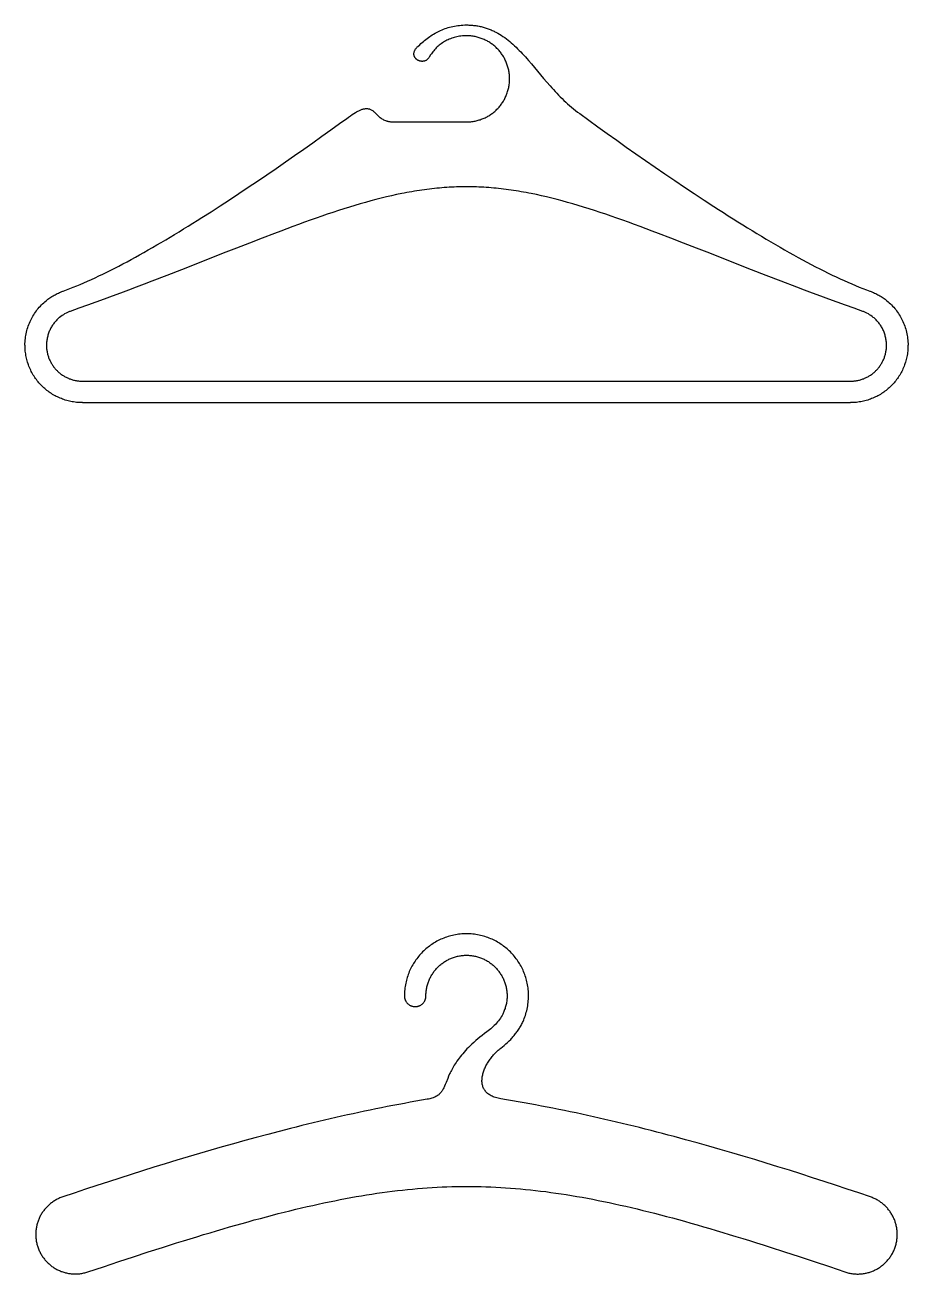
# Model space of a CAD drawing. Extents: x 27 to 2943, y 104 to 2866.
# Drawn here: x 27 to 437, y 1788 to 2368 of the extents above; entities that cross this region are included whole.
import ezdxf

# ---------------------------------------------------------------- set-up
doc = ezdxf.new("R2010")
doc.units = 0
doc.layers.add('IMPORT_-_HANGER_PACK_EPS', color=18, linetype='CONTINUOUS')

msp = doc.modelspace()

# ---------------------------------------------------------------- linework, layer by layer
at = {"layer": 'IMPORT_-_HANGER_PACK_EPS'}
for points in [[(232.48, 2192.6), (232.48, 2192.58), (54.22, 2192.58), (54.22, 2192.6), (54.16, 2192.58), (54.16, 2192.58), (54.16, 2192.6), (53.47, 2192.61), (52.78, 2192.63), (52.1, 2192.68), (51.43, 2192.74), (50.76, 2192.81), (50.09, 2192.91), (49.43, 2193.02), (48.78, 2193.14), (48.13, 2193.28), (47.49, 2193.44), (46.85, 2193.61), (46.22, 2193.8), (45.6, 2194), (44.98, 2194.22), (44.37, 2194.45), (43.77, 2194.69), (43.17, 2194.95), (42.59, 2195.23), (42.01, 2195.51), (41.44, 2195.81), (40.87, 2196.13), (40.32, 2196.45), (39.78, 2196.79), (39.24, 2197.15), (38.71, 2197.51), (38.19, 2197.89), (37.69, 2198.28), (37.19, 2198.68), (36.7, 2199.09), (36.22, 2199.51), (35.75, 2199.95), (35.3, 2200.4), (34.85, 2200.85), (34.42, 2201.32), (33.99, 2201.8), (33.58, 2202.29), (33.18, 2202.78), (32.79, 2203.29), (32.41, 2203.81), (32.05, 2204.34), (31.7, 2204.87), (31.36, 2205.42), (31.03, 2205.97), (30.71, 2206.54), (30.41, 2207.11), (30.13, 2207.68), (29.85, 2208.27), (29.59, 2208.87), (29.35, 2209.47), (29.12, 2210.08), (28.9, 2210.69), (28.7, 2211.32), (28.51, 2211.95), (28.34, 2212.58), (28.18, 2213.23), (28.04, 2213.88), (27.92, 2214.53), (27.81, 2215.19), (27.72, 2215.86), (27.64, 2216.53), (27.58, 2217.2), (27.54, 2217.88), (27.51, 2218.57), (27.5, 2219.26), (27.48, 2219.26), (27.48, 2219.26), (27.49, 2220.04), (27.53, 2220.81), (27.58, 2221.57), (27.66, 2222.33), (27.76, 2223.08), (27.87, 2223.83), (28.01, 2224.57), (28.17, 2225.3), (28.35, 2226.02), (28.55, 2226.74), (28.77, 2227.44), (29, 2228.14), (29.26, 2228.83), (29.53, 2229.51), (29.82, 2230.19), (30.13, 2230.85), (30.46, 2231.5), (30.81, 2232.14), (31.17, 2232.77), (31.55, 2233.39), (31.94, 2234), (32.35, 2234.6), (32.78, 2235.19), (33.22, 2235.76), (33.67, 2236.32), (34.14, 2236.87), (34.63, 2237.41), (35.13, 2237.93), (35.64, 2238.44), (36.17, 2238.93), (36.71, 2239.41), (37.26, 2239.88), (37.71, 2240.24), (38.16, 2240.58), (38.62, 2240.92), (39.08, 2241.25), (39.55, 2241.56), (40.02, 2241.87), (40.5, 2242.16), (40.99, 2242.44), (41.47, 2242.71), (41.97, 2242.98), (42.48, 2243.23), (42.99, 2243.47), (43.51, 2243.7), (44.04, 2243.93), (44.58, 2244.14), (45.13, 2244.34), (45.15, 2244.36), (45.15, 2244.36), (46.7, 2244.93), (48.28, 2245.52), (49.89, 2246.15), (51.52, 2246.81), (53.18, 2247.5), (54.87, 2248.22), (56.58, 2248.97), (58.31, 2249.76), (60.07, 2250.57), (61.85, 2251.41), (63.65, 2252.27), (65.47, 2253.17), (67.31, 2254.09), (69.17, 2255.04), (71.05, 2256.01), (72.95, 2257.01), (74.87, 2258.03), (76.81, 2259.07), (78.76, 2260.14), (80.73, 2261.23), (82.71, 2262.34), (84.71, 2263.48), (86.72, 2264.63), (88.75, 2265.8), (90.79, 2267), (92.84, 2268.21), (94.9, 2269.44), (96.98, 2270.69), (99.06, 2271.95), (101.16, 2273.23), (103.26, 2274.53), (105.37, 2275.84), (107.49, 2277.16), (109.62, 2278.5), (113.89, 2281.22), (118.18, 2283.99), (122.49, 2286.8), (126.81, 2289.65), (131.14, 2292.53), (135.46, 2295.44), (139.79, 2298.38), (144.1, 2301.33), (148.4, 2304.3), (152.67, 2307.28), (156.93, 2310.26), (161.15, 2313.24), (165.34, 2316.22), (169.49, 2319.19), (173.59, 2322.14), (174.62, 2322.88), (176.7, 2324.38), (177.65, 2325.06), (178.55, 2325.69), (179.41, 2326.28), (180.21, 2326.81), (180.98, 2327.29), (181.35, 2327.51), (181.72, 2327.71), (182.07, 2327.9), (182.42, 2328.08), (182.76, 2328.24), (183.1, 2328.39), (183.43, 2328.53), (183.75, 2328.65), (184.07, 2328.75), (184.39, 2328.84), (184.7, 2328.92), (185.01, 2328.98), (185.32, 2329.02), (185.62, 2329.05), (185.93, 2329.06), (186.23, 2329.06), (186.53, 2329.04), (186.84, 2329.01), (187.03, 2328.97), (187.21, 2328.94), (187.39, 2328.89), (187.56, 2328.84), (187.89, 2328.72), (188.21, 2328.57), (188.51, 2328.4), (188.8, 2328.21), (189.08, 2328.01), (189.35, 2327.79), (189.62, 2327.55), (189.88, 2327.3), (190.41, 2326.78), (190.95, 2326.24), (191.23, 2325.96), (191.52, 2325.69), (191.82, 2325.41), (192.14, 2325.14), (192.47, 2324.88), (192.82, 2324.62), (193.2, 2324.37), (193.59, 2324.14), (194.01, 2323.92), (194.46, 2323.71), (194.94, 2323.53), (195.19, 2323.44), (195.45, 2323.36), (195.71, 2323.28), (195.99, 2323.21), (196.28, 2323.15), (196.57, 2323.09), (196.87, 2323.04), (197.19, 2322.99), (197.51, 2322.96), (197.85, 2322.92), (198.19, 2322.9), (198.55, 2322.89), (198.91, 2322.88), (199.29, 2322.88), (232.47, 2322.88), (232.48, 2322.88), (233, 2322.88), (233.51, 2322.9), (234.02, 2322.94), (234.53, 2322.98), (235.03, 2323.04), (235.53, 2323.11), (236.02, 2323.19), (236.51, 2323.28), (237, 2323.39), (237.48, 2323.51), (237.96, 2323.64), (238.43, 2323.78), (238.9, 2323.93), (239.36, 2324.09), (239.82, 2324.26), (240.27, 2324.45), (240.71, 2324.64), (241.15, 2324.85), (241.59, 2325.07), (242.02, 2325.29), (242.44, 2325.53), (242.85, 2325.77), (243.26, 2326.03), (243.66, 2326.29), (244.06, 2326.57), (244.45, 2326.85), (244.83, 2327.14), (245.2, 2327.45), (245.57, 2327.76), (245.93, 2328.07), (246.28, 2328.4), (246.62, 2328.74), (246.96, 2329.08), (247.29, 2329.43), (247.61, 2329.79), (247.92, 2330.16), (248.22, 2330.53), (248.51, 2330.91), (248.79, 2331.3), (249.07, 2331.7), (249.33, 2332.1), (249.59, 2332.51), (249.83, 2332.92), (250.07, 2333.35), (250.29, 2333.77), (250.51, 2334.21), (250.72, 2334.65), (250.91, 2335.09), (251.1, 2335.54), (251.27, 2336), (251.43, 2336.46), (251.58, 2336.93), (251.72, 2337.4), (251.85, 2337.88), (251.97, 2338.36), (252.08, 2338.85), (252.17, 2339.34), (252.25, 2339.83), (252.32, 2340.33), (252.38, 2340.83), (252.42, 2341.34), (252.46, 2341.85), (252.48, 2342.36), (252.48, 2342.88), (252.48, 2343.39), (252.46, 2343.91), (252.42, 2344.42), (252.38, 2344.92), (252.32, 2345.42), (252.25, 2345.92), (252.17, 2346.42), (252.08, 2346.91), (251.97, 2347.39), (251.85, 2347.88), (251.72, 2348.35), (251.58, 2348.82), (251.43, 2349.29), (251.27, 2349.75), (251.1, 2350.21), (250.91, 2350.66), (250.72, 2351.11), (250.51, 2351.55), (250.29, 2351.98), (250.07, 2352.41), (249.83, 2352.83), (249.59, 2353.25), (249.33, 2353.66), (249.07, 2354.06), (248.79, 2354.45), (248.51, 2354.84), (248.22, 2355.22), (247.92, 2355.6), (247.61, 2355.97), (247.29, 2356.32), (246.96, 2356.68), (246.62, 2357.02), (246.28, 2357.35), (245.93, 2357.68), (245.57, 2358), (245.2, 2358.31), (244.83, 2358.61), (244.45, 2358.9), (244.06, 2359.19), (243.66, 2359.46), (243.26, 2359.73), (242.85, 2359.98), (242.44, 2360.23), (242.02, 2360.46), (241.59, 2360.69), (241.15, 2360.9), (240.71, 2361.11), (240.27, 2361.31), (239.82, 2361.49), (239.36, 2361.66), (238.9, 2361.83), (238.43, 2361.98), (237.96, 2362.12), (237.48, 2362.25), (237, 2362.37), (236.51, 2362.47), (236.02, 2362.56), (235.53, 2362.65), (235.03, 2362.72), (234.53, 2362.77), (234.02, 2362.82), (233.51, 2362.85), (233, 2362.87), (232.48, 2362.88), (231.83, 2362.87), (231.19, 2362.84), (230.55, 2362.79), (229.92, 2362.72), (229.29, 2362.63), (228.66, 2362.53), (228.05, 2362.4), (227.44, 2362.26), (226.83, 2362.1), (226.24, 2361.92), (225.65, 2361.72), (225.07, 2361.51), (224.5, 2361.27), (223.94, 2361.03), (223.38, 2360.76), (222.84, 2360.48), (222.31, 2360.18), (221.79, 2359.87), (221.28, 2359.54), (220.78, 2359.2), (220.29, 2358.84), (219.82, 2358.47), (219.36, 2358.08), (218.91, 2357.68), (218.47, 2357.26), (218.05, 2356.83), (217.65, 2356.39), (217.25, 2355.93), (216.88, 2355.46), (216.52, 2354.98), (216.17, 2354.48), (215.84, 2353.97), (215.16, 2352.88), (215.02, 2352.67), (214.88, 2352.47), (214.73, 2352.29), (214.57, 2352.12), (214.41, 2351.96), (214.24, 2351.82), (214.07, 2351.69), (213.89, 2351.57), (213.71, 2351.46), (213.53, 2351.37), (213.34, 2351.28), (213.15, 2351.21), (212.96, 2351.15), (212.77, 2351.1), (212.57, 2351.06), (212.38, 2351.03), (212.18, 2351.01), (211.98, 2351), (211.79, 2351), (211.59, 2351.01), (211.4, 2351.03), (211.21, 2351.06), (211.01, 2351.1), (210.83, 2351.15), (210.64, 2351.21), (210.46, 2351.27), (210.28, 2351.34), (210.1, 2351.42), (209.93, 2351.51), (209.77, 2351.61), (209.61, 2351.71), (209.45, 2351.83), (209.3, 2351.94), (209.16, 2352.07), (209.02, 2352.2), (208.89, 2352.34), (208.77, 2352.48), (208.66, 2352.63), (208.55, 2352.79), (208.46, 2352.95), (208.37, 2353.12), (208.29, 2353.29), (208.23, 2353.46), (208.17, 2353.64), (208.13, 2353.83), (208.09, 2354.02), (208.07, 2354.21), (208.06, 2354.41), (208.06, 2354.61), (208.08, 2354.82), (208.11, 2355.03), (208.15, 2355.24), (208.21, 2355.45), (208.28, 2355.67), (208.36, 2355.89), (208.47, 2356.11), (208.58, 2356.33), (208.72, 2356.56), (208.87, 2356.78), (209.04, 2357.01), (209.22, 2357.24), (209.42, 2357.47), (209.64, 2357.7), (209.88, 2357.93), (210.76, 2358.74), (211.32, 2359.25), (211.89, 2359.75), (212.45, 2360.24), (213.03, 2360.71), (213.61, 2361.18), (214.2, 2361.63), (214.79, 2362.06), (215.39, 2362.49), (216, 2362.9), (216.61, 2363.3), (217.23, 2363.68), (217.86, 2364.05), (218.5, 2364.4), (219.15, 2364.74), (219.8, 2365.06), (220.46, 2365.37), (221.13, 2365.66), (221.82, 2365.94), (222.51, 2366.19), (223.21, 2366.44), (223.92, 2366.66), (224.64, 2366.87), (225.37, 2367.05), (226.12, 2367.22), (226.87, 2367.37), (227.63, 2367.51), (228.41, 2367.62), (229.2, 2367.71), (230, 2367.78), (230.82, 2367.84), (231.64, 2367.87), (232.48, 2367.88), (233.04, 2367.87), (233.59, 2367.86), (234.13, 2367.84), (234.67, 2367.8), (235.2, 2367.76), (235.73, 2367.71), (236.25, 2367.65), (236.77, 2367.58), (237.28, 2367.51), (237.79, 2367.42), (238.29, 2367.33), (238.79, 2367.23), (239.28, 2367.12), (239.76, 2367), (240.25, 2366.87), (240.72, 2366.74), (241.2, 2366.6), (241.66, 2366.45), (242.13, 2366.29), (242.59, 2366.12), (243.04, 2365.95), (243.49, 2365.77), (243.94, 2365.59), (244.38, 2365.39), (244.82, 2365.19), (245.26, 2364.98), (245.69, 2364.77), (246.11, 2364.55), (246.96, 2364.09), (247.79, 2363.6), (248.61, 2363.09), (249.42, 2362.56), (250.21, 2362), (250.99, 2361.42), (251.77, 2360.82), (252.53, 2360.2), (253.29, 2359.56), (254.03, 2358.9), (254.77, 2358.22), (255.51, 2357.52), (256.23, 2356.81), (256.95, 2356.09), (257.67, 2355.35), (258.38, 2354.59), (259.09, 2353.83), (259.8, 2353.05), (260.5, 2352.26), (261.21, 2351.46), (262.61, 2349.83), (265.43, 2346.48), (266.86, 2344.78), (268.31, 2343.06), (269.78, 2341.34), (271.28, 2339.62), (272.05, 2338.76), (272.82, 2337.91), (273.61, 2337.06), (274.4, 2336.22), (275.21, 2335.38), (276.02, 2334.54), (276.86, 2333.72), (277.7, 2332.9), (278.56, 2332.09), (279.43, 2331.29), (280.32, 2330.5), (281.23, 2329.72), (282.15, 2328.95), (283.09, 2328.2), (284.05, 2327.46), (285.03, 2326.73), (289.25, 2323.67), (293.53, 2320.59), (297.86, 2317.48), (302.24, 2314.36), (306.66, 2311.24), (311.11, 2308.11), (315.6, 2304.98), (320.1, 2301.87), (324.62, 2298.77), (329.16, 2295.69), (333.7, 2292.63), (338.24, 2289.61), (342.77, 2286.62), (347.29, 2283.67), (349.54, 2282.22), (351.79, 2280.78), (354.03, 2279.35), (356.26, 2277.94), (358.49, 2276.54), (360.71, 2275.15), (362.92, 2273.79), (365.12, 2272.44), (367.31, 2271.1), (369.49, 2269.79), (371.66, 2268.49), (373.81, 2267.22), (375.96, 2265.96), (378.08, 2264.73), (380.19, 2263.52), (382.29, 2262.33), (384.37, 2261.16), (386.43, 2260.02), (388.48, 2258.9), (390.51, 2257.81), (392.51, 2256.74), (394.5, 2255.7), (396.47, 2254.69), (398.41, 2253.71), (400.34, 2252.76), (402.24, 2251.83), (404.11, 2250.94), (405.97, 2250.07), (407.79, 2249.24), (409.6, 2248.44), (411.37, 2247.67), (413.12, 2246.94), (414.84, 2246.24), (416.53, 2245.58), (418.19, 2244.95), (419.82, 2244.36), (419.82, 2244.36), (419.84, 2244.34), (420.39, 2244.14), (420.92, 2243.93), (421.45, 2243.7), (421.98, 2243.47), (422.49, 2243.23), (422.99, 2242.98), (423.49, 2242.71), (423.98, 2242.44), (424.46, 2242.16), (424.94, 2241.87), (425.42, 2241.56), (425.89, 2241.25), (426.35, 2240.92), (426.81, 2240.58), (427.26, 2240.24), (427.7, 2239.88), (428.25, 2239.41), (428.79, 2238.93), (429.32, 2238.44), (429.84, 2237.93), (430.34, 2237.41), (430.82, 2236.87), (431.29, 2236.32), (431.75, 2235.76), (432.19, 2235.19), (432.62, 2234.6), (433.03, 2234), (433.42, 2233.39), (433.8, 2232.77), (434.16, 2232.14), (434.5, 2231.5), (434.83, 2230.85), (435.14, 2230.19), (435.43, 2229.51), (435.71, 2228.83), (435.96, 2228.14), (436.2, 2227.44), (436.42, 2226.74), (436.62, 2226.02), (436.79, 2225.3), (436.95, 2224.57), (437.09, 2223.83), (437.21, 2223.08), (437.31, 2222.33), (437.38, 2221.57), (437.44, 2220.81), (437.47, 2220.04), (437.48, 2219.26), (437.48, 2219.26), (437.46, 2219.26), (437.45, 2218.57), (437.43, 2217.88), (437.39, 2217.2), (437.33, 2216.53), (437.25, 2215.86), (437.16, 2215.19), (437.05, 2214.53), (436.92, 2213.88), (436.78, 2213.23), (436.63, 2212.58), (436.45, 2211.95), (436.27, 2211.32), (436.06, 2210.69), (435.85, 2210.08), (435.62, 2209.47), (435.37, 2208.87), (435.11, 2208.27), (434.84, 2207.68), (434.55, 2207.11), (434.25, 2206.54), (433.94, 2205.97), (433.61, 2205.42), (433.27, 2204.87), (432.92, 2204.34), (432.55, 2203.81), (432.18, 2203.29), (431.79, 2202.78), (431.39, 2202.29), (430.97, 2201.8), (430.55, 2201.32), (430.11, 2200.85), (429.67, 2200.4), (429.21, 2199.95), (428.74, 2199.51), (428.27, 2199.09), (427.78, 2198.68), (427.28, 2198.28), (426.77, 2197.89), (426.25, 2197.51), (425.73, 2197.15), (425.19, 2196.79), (424.65, 2196.45), (424.09, 2196.13), (423.53, 2195.81), (422.96, 2195.51), (422.38, 2195.23), (421.79, 2194.95), (421.2, 2194.69), (420.6, 2194.45), (419.99, 2194.22), (419.37, 2194), (418.75, 2193.8), (418.12, 2193.61), (417.48, 2193.44), (416.84, 2193.28), (416.19, 2193.14), (415.53, 2193.02), (414.87, 2192.91), (414.21, 2192.81), (413.54, 2192.74), (412.86, 2192.68), (412.18, 2192.63), (411.5, 2192.61), (410.81, 2192.6), (410.81, 2192.58), (410.8, 2192.58), (410.75, 2192.6), (410.75, 2192.58), (232.48, 2192.58), (232.48, 2192.6)], [(232.48, 2202.56), (232.48, 2202.58), (410.75, 2202.58), (410.81, 2202.57), (410.81, 2202.58), (410.81, 2202.58), (410.81, 2202.57), (410.82, 2202.56), (410.86, 2202.56), (411.29, 2202.57), (411.71, 2202.59), (412.13, 2202.61), (412.55, 2202.65), (412.97, 2202.7), (413.38, 2202.76), (413.79, 2202.83), (414.2, 2202.91), (414.6, 2203), (415, 2203.1), (415.4, 2203.21), (415.79, 2203.32), (416.17, 2203.45), (416.56, 2203.59), (416.94, 2203.73), (417.31, 2203.89), (417.68, 2204.05), (418.05, 2204.22), (418.41, 2204.4), (418.76, 2204.59), (419.11, 2204.79), (419.46, 2204.99), (419.8, 2205.21), (420.13, 2205.43), (420.46, 2205.66), (420.79, 2205.89), (421.1, 2206.14), (421.41, 2206.39), (421.72, 2206.65), (422.02, 2206.91), (422.31, 2207.19), (422.6, 2207.47), (422.88, 2207.75), (423.15, 2208.05), (423.42, 2208.35), (423.68, 2208.65), (423.93, 2208.97), (424.18, 2209.29), (424.41, 2209.61), (424.64, 2209.94), (424.86, 2210.28), (425.08, 2210.62), (425.28, 2210.97), (425.48, 2211.32), (425.67, 2211.68), (425.85, 2212.04), (426.02, 2212.41), (426.19, 2212.78), (426.34, 2213.15), (426.49, 2213.53), (426.62, 2213.92), (426.75, 2214.31), (426.87, 2214.7), (426.98, 2215.1), (427.07, 2215.5), (427.16, 2215.91), (427.24, 2216.31), (427.31, 2216.73), (427.37, 2217.14), (427.42, 2217.56), (427.45, 2217.98), (427.48, 2218.4), (427.5, 2218.83), (427.5, 2219.26), (427.48, 2219.26), (427.48, 2219.26), (427.48, 2219.75), (427.46, 2220.23), (427.42, 2220.71), (427.37, 2221.19), (427.31, 2221.66), (427.24, 2222.13), (427.15, 2222.59), (427.05, 2223.05), (426.94, 2223.5), (426.82, 2223.95), (426.68, 2224.4), (426.53, 2224.84), (426.37, 2225.27), (426.2, 2225.7), (426.02, 2226.12), (425.83, 2226.53), (425.62, 2226.94), (425.41, 2227.34), (425.18, 2227.74), (424.95, 2228.13), (424.7, 2228.51), (424.44, 2228.88), (424.18, 2229.25), (423.9, 2229.61), (423.62, 2229.96), (423.32, 2230.3), (423.02, 2230.64), (422.71, 2230.97), (422.39, 2231.28), (422.06, 2231.59), (421.72, 2231.89), (421.37, 2232.19), (420.83, 2232.61), (420.26, 2233.02), (419.67, 2233.41), (419.06, 2233.77), (418.43, 2234.12), (417.79, 2234.43), (417.47, 2234.57), (417.15, 2234.71), (416.83, 2234.84), (416.5, 2234.96), (416.5, 2234.95), (416.5, 2234.95), (412.48, 2236.38), (408.51, 2237.81), (404.6, 2239.22), (400.74, 2240.64), (396.93, 2242.04), (393.17, 2243.44), (389.46, 2244.83), (385.8, 2246.21), (378.63, 2248.95), (371.64, 2251.64), (364.82, 2254.29), (358.18, 2256.88), (345.39, 2261.91), (339.22, 2264.33), (333.2, 2266.68), (327.32, 2268.97), (321.56, 2271.17), (318.73, 2272.24), (315.93, 2273.3), (313.16, 2274.33), (310.42, 2275.34), (307.71, 2276.32), (305.02, 2277.28), (302.35, 2278.22), (299.72, 2279.14), (297.1, 2280.03), (294.51, 2280.9), (291.94, 2281.74), (289.4, 2282.55), (286.87, 2283.34), (284.37, 2284.1), (281.88, 2284.83), (279.41, 2285.54), (276.96, 2286.21), (274.52, 2286.86), (272.1, 2287.47), (269.69, 2288.06), (267.3, 2288.61), (264.92, 2289.13), (262.55, 2289.62), (261.38, 2289.85), (260.2, 2290.08), (259.02, 2290.29), (257.85, 2290.5), (256.68, 2290.7), (255.52, 2290.89), (254.35, 2291.07), (253.19, 2291.24), (252.03, 2291.41), (250.87, 2291.56), (249.71, 2291.71), (248.56, 2291.85), (247.4, 2291.98), (246.25, 2292.1), (245.1, 2292.21), (243.95, 2292.31), (242.8, 2292.4), (241.65, 2292.48), (240.5, 2292.56), (239.35, 2292.62), (238.21, 2292.67), (237.06, 2292.72), (235.92, 2292.75), (234.77, 2292.78), (233.63, 2292.79), (232.48, 2292.8), (231.34, 2292.79), (230.19, 2292.78), (229.05, 2292.75), (227.9, 2292.72), (226.76, 2292.67), (225.61, 2292.62), (224.47, 2292.56), (223.32, 2292.48), (222.17, 2292.4), (221.02, 2292.31), (219.87, 2292.21), (218.72, 2292.1), (217.57, 2291.98), (216.41, 2291.85), (215.26, 2291.71), (214.1, 2291.56), (212.94, 2291.41), (211.78, 2291.24), (210.62, 2291.07), (209.45, 2290.89), (208.28, 2290.7), (207.11, 2290.5), (205.94, 2290.29), (204.77, 2290.08), (203.59, 2289.85), (202.41, 2289.62), (200.04, 2289.13), (197.67, 2288.61), (195.27, 2288.06), (192.87, 2287.47), (190.45, 2286.86), (188.01, 2286.21), (185.56, 2285.54), (183.09, 2284.83), (180.6, 2284.1), (178.1, 2283.34), (175.57, 2282.55), (173.02, 2281.74), (170.45, 2280.9), (167.86, 2280.03), (165.25, 2279.14), (162.61, 2278.22), (159.95, 2277.28), (157.26, 2276.32), (154.55, 2275.34), (151.8, 2274.33), (149.03, 2273.3), (146.23, 2272.24), (143.4, 2271.17), (137.65, 2268.97), (131.76, 2266.68), (125.74, 2264.33), (119.58, 2261.91), (106.78, 2256.88), (100.14, 2254.29), (93.33, 2251.64), (86.34, 2248.95), (82.78, 2247.58), (79.17, 2246.21), (75.51, 2244.83), (71.8, 2243.44), (68.04, 2242.04), (64.23, 2240.64), (60.37, 2239.22), (56.46, 2237.81), (52.49, 2236.38), (48.47, 2234.95), (48.47, 2234.95), (48.46, 2234.96), (48.14, 2234.84), (47.82, 2234.71), (47.5, 2234.57), (47.18, 2234.43), (46.54, 2234.12), (45.91, 2233.77), (45.3, 2233.41), (44.71, 2233.02), (44.14, 2232.61), (43.59, 2232.19), (43.25, 2231.89), (42.91, 2231.59), (42.58, 2231.28), (42.26, 2230.97), (41.95, 2230.64), (41.65, 2230.3), (41.35, 2229.96), (41.07, 2229.61), (40.79, 2229.25), (40.52, 2228.88), (40.27, 2228.51), (40.02, 2228.13), (39.79, 2227.74), (39.56, 2227.34), (39.34, 2226.94), (39.14, 2226.53), (38.95, 2226.12), (38.76, 2225.7), (38.59, 2225.27), (38.43, 2224.84), (38.29, 2224.4), (38.15, 2223.95), (38.03, 2223.5), (37.91, 2223.05), (37.81, 2222.59), (37.73, 2222.13), (37.65, 2221.66), (37.59, 2221.19), (37.55, 2220.71), (37.51, 2220.23), (37.49, 2219.75), (37.48, 2219.26), (37.48, 2219.26), (37.46, 2219.26), (37.47, 2218.83), (37.49, 2218.4), (37.51, 2217.98), (37.55, 2217.56), (37.6, 2217.14), (37.66, 2216.73), (37.73, 2216.31), (37.8, 2215.91), (37.89, 2215.5), (37.99, 2215.1), (38.1, 2214.7), (38.22, 2214.31), (38.34, 2213.92), (38.48, 2213.53), (38.63, 2213.15), (38.78, 2212.78), (38.94, 2212.41), (39.12, 2212.04), (39.3, 2211.68), (39.49, 2211.32), (39.68, 2210.97), (39.89, 2210.62), (40.1, 2210.28), (40.32, 2209.94), (40.55, 2209.61), (40.79, 2209.29), (41.04, 2208.97), (41.29, 2208.65), (41.55, 2208.35), (41.82, 2208.05), (42.09, 2207.75), (42.37, 2207.47), (42.66, 2207.19), (42.95, 2206.91), (43.25, 2206.65), (43.55, 2206.39), (43.86, 2206.14), (44.18, 2205.89), (44.5, 2205.66), (44.83, 2205.43), (45.17, 2205.21), (45.51, 2204.99), (45.85, 2204.79), (46.2, 2204.59), (46.56, 2204.4), (46.92, 2204.22), (47.29, 2204.05), (47.66, 2203.89), (48.03, 2203.73), (48.41, 2203.59), (48.79, 2203.45), (49.18, 2203.32), (49.57, 2203.21), (49.97, 2203.1), (50.37, 2203), (50.77, 2202.91), (51.18, 2202.83), (51.58, 2202.76), (52, 2202.7), (52.41, 2202.65), (52.83, 2202.61), (53.25, 2202.59), (53.68, 2202.57), (54.11, 2202.56), (54.14, 2202.56), (54.16, 2202.57), (54.16, 2202.58), (54.16, 2202.58), (54.16, 2202.57), (54.22, 2202.58), (232.48, 2202.58), (232.48, 2202.56), (232.48, 2202.56)], [(248.38, 1893.02), (249.2, 1893.66), (250, 1894.32), (250.78, 1894.99), (251.54, 1895.67), (252.28, 1896.37), (252.99, 1897.09), (253.34, 1897.46), (253.68, 1897.83), (254.02, 1898.2), (254.35, 1898.58), (254.68, 1898.97), (255, 1899.36), (255.31, 1899.75), (255.62, 1900.15), (255.91, 1900.56), (256.21, 1900.97), (256.49, 1901.39), (256.77, 1901.81), (257.04, 1902.24), (257.31, 1902.68), (257.57, 1903.12), (257.82, 1903.57), (258.06, 1904.03), (258.3, 1904.49), (258.53, 1904.96), (258.75, 1905.44), (259.04, 1906.12), (259.32, 1906.81), (259.59, 1907.5), (259.83, 1908.21), (260.06, 1908.93), (260.26, 1909.65), (260.45, 1910.38), (260.62, 1911.12), (260.78, 1911.87), (260.91, 1912.63), (261.02, 1913.39), (261.11, 1914.16), (261.19, 1914.93), (261.24, 1915.71), (261.27, 1916.5), (261.28, 1917.29), (261.3, 1917.29), (261.3, 1917.29), (261.3, 1917.29), (261.28, 1917.29), (261.27, 1918.04), (261.24, 1918.78), (261.2, 1919.51), (261.13, 1920.24), (261.05, 1920.97), (260.95, 1921.69), (260.83, 1922.4), (260.7, 1923.11), (260.54, 1923.81), (260.38, 1924.5), (260.19, 1925.19), (259.99, 1925.87), (259.77, 1926.54), (259.54, 1927.21), (259.29, 1927.87), (259.02, 1928.52), (258.74, 1929.16), (258.45, 1929.79), (258.14, 1930.42), (257.81, 1931.04), (257.47, 1931.64), (257.12, 1932.24), (256.75, 1932.83), (256.37, 1933.41), (255.98, 1933.98), (255.57, 1934.54), (255.15, 1935.09), (254.71, 1935.63), (254.27, 1936.15), (253.81, 1936.67), (253.34, 1937.18), (252.86, 1937.67), (252.37, 1938.15), (251.86, 1938.62), (251.34, 1939.08), (250.82, 1939.52), (250.28, 1939.96), (249.73, 1940.38), (249.17, 1940.79), (248.6, 1941.18), (248.02, 1941.56), (247.43, 1941.93), (246.83, 1942.28), (246.23, 1942.62), (245.61, 1942.95), (244.98, 1943.26), (244.35, 1943.55), (243.71, 1943.83), (243.06, 1944.1), (242.4, 1944.35), (241.73, 1944.58), (241.06, 1944.8), (240.38, 1945), (239.69, 1945.19), (239, 1945.36), (238.3, 1945.51), (237.59, 1945.64), (236.88, 1945.76), (236.16, 1945.86), (235.43, 1945.94), (234.7, 1946.01), (233.97, 1946.05), (233.23, 1946.08), (232.48, 1946.09), (232.48, 1946.11), (232.48, 1946.11), (232.48, 1946.11), (232.48, 1946.09), (231.73, 1946.08), (230.99, 1946.05), (230.26, 1946.01), (229.53, 1945.94), (228.8, 1945.86), (228.09, 1945.76), (227.37, 1945.64), (226.67, 1945.51), (225.96, 1945.36), (225.27, 1945.19), (224.58, 1945), (223.9, 1944.8), (223.23, 1944.58), (222.56, 1944.35), (221.9, 1944.1), (221.25, 1943.83), (220.61, 1943.55), (219.98, 1943.26), (219.35, 1942.95), (218.74, 1942.62), (218.13, 1942.28), (217.53, 1941.93), (216.94, 1941.56), (216.36, 1941.18), (215.79, 1940.79), (215.23, 1940.38), (214.68, 1939.96), (214.15, 1939.53), (213.62, 1939.08), (213.1, 1938.62), (212.6, 1938.15), (212.1, 1937.67), (211.62, 1937.18), (211.15, 1936.67), (210.69, 1936.15), (210.25, 1935.63), (209.81, 1935.09), (209.39, 1934.54), (208.99, 1933.98), (208.59, 1933.41), (208.21, 1932.83), (207.84, 1932.24), (207.49, 1931.64), (207.15, 1931.04), (206.83, 1930.42), (206.52, 1929.79), (206.22, 1929.16), (205.94, 1928.52), (205.68, 1927.87), (205.43, 1927.21), (205.19, 1926.54), (204.97, 1925.87), (204.77, 1925.19), (204.59, 1924.5), (204.42, 1923.81), (204.26, 1923.11), (204.13, 1922.4), (204.01, 1921.69), (203.91, 1920.97), (203.83, 1920.24), (203.76, 1919.51), (203.72, 1918.78), (203.69, 1918.04), (203.68, 1917.29), (203.66, 1917.29), (203.66, 1917.29), (203.67, 1917.03), (203.69, 1916.78), (203.72, 1916.53), (203.76, 1916.28), (203.82, 1916.04), (203.89, 1915.8), (203.96, 1915.57), (204.05, 1915.35), (204.15, 1915.12), (204.26, 1914.91), (204.38, 1914.7), (204.51, 1914.5), (204.65, 1914.3), (204.8, 1914.11), (204.96, 1913.93), (205.13, 1913.76), (205.3, 1913.59), (205.48, 1913.43), (205.67, 1913.28), (205.87, 1913.15), (206.07, 1913.02), (206.28, 1912.89), (206.49, 1912.78), (206.71, 1912.68), (206.94, 1912.59), (207.17, 1912.52), (207.41, 1912.45), (207.65, 1912.39), (207.9, 1912.35), (208.15, 1912.32), (208.4, 1912.3), (208.66, 1912.29), (208.92, 1912.3), (209.17, 1912.32), (209.42, 1912.35), (209.67, 1912.39), (209.91, 1912.45), (210.15, 1912.52), (210.38, 1912.59), (210.61, 1912.68), (210.83, 1912.78), (211.04, 1912.89), (211.25, 1913.02), (211.46, 1913.15), (211.65, 1913.28), (211.84, 1913.43), (212.02, 1913.59), (212.2, 1913.76), (212.36, 1913.93), (212.52, 1914.11), (212.67, 1914.3), (212.81, 1914.5), (212.94, 1914.7), (213.06, 1914.91), (213.17, 1915.12), (213.27, 1915.35), (213.36, 1915.57), (213.44, 1915.8), (213.5, 1916.04), (213.56, 1916.28), (213.6, 1916.53), (213.64, 1916.78), (213.65, 1917.03), (213.66, 1917.29), (213.66, 1917.29), (213.64, 1917.29), (213.65, 1917.78), (213.67, 1918.26), (213.7, 1918.74), (213.74, 1919.21), (213.79, 1919.68), (213.86, 1920.15), (213.94, 1920.62), (214.03, 1921.08), (214.13, 1921.53), (214.24, 1921.99), (214.36, 1922.44), (214.49, 1922.88), (214.63, 1923.32), (214.79, 1923.75), (214.95, 1924.18), (215.13, 1924.61), (215.31, 1925.03), (215.5, 1925.44), (215.71, 1925.85), (215.92, 1926.25), (216.14, 1926.65), (216.38, 1927.04), (216.62, 1927.43), (216.87, 1927.81), (217.13, 1928.18), (217.39, 1928.55), (217.67, 1928.91), (217.95, 1929.26), (218.25, 1929.6), (218.55, 1929.94), (218.86, 1930.27), (219.17, 1930.6), (219.5, 1930.92), (219.83, 1931.22), (220.17, 1931.53), (220.51, 1931.82), (220.87, 1932.1), (221.23, 1932.38), (221.59, 1932.65), (221.97, 1932.91), (222.35, 1933.16), (222.73, 1933.4), (223.12, 1933.63), (223.52, 1933.85), (223.92, 1934.06), (224.33, 1934.27), (224.75, 1934.46), (225.16, 1934.65), (225.59, 1934.82), (226.02, 1934.98), (226.45, 1935.14), (226.89, 1935.28), (227.34, 1935.41), (227.79, 1935.54), (228.24, 1935.65), (228.69, 1935.75), (229.16, 1935.84), (229.62, 1935.91), (230.09, 1935.98), (230.56, 1936.03), (231.04, 1936.08), (231.51, 1936.11), (232, 1936.12), (232.48, 1936.13), (232.48, 1936.11), (232.48, 1936.11), (232.48, 1936.11), (232.48, 1936.13), (232.97, 1936.12), (233.45, 1936.11), (233.93, 1936.08), (234.4, 1936.03), (234.87, 1935.98), (235.34, 1935.91), (235.81, 1935.84), (236.27, 1935.75), (236.72, 1935.65), (237.18, 1935.54), (237.62, 1935.41), (238.07, 1935.28), (238.51, 1935.14), (238.94, 1934.98), (239.37, 1934.82), (239.8, 1934.65), (240.22, 1934.46), (240.63, 1934.27), (241.04, 1934.06), (241.44, 1933.85), (241.84, 1933.63), (242.23, 1933.4), (242.62, 1933.16), (243, 1932.9), (243.37, 1932.65), (243.74, 1932.38), (244.1, 1932.1), (244.45, 1931.82), (244.79, 1931.52), (245.13, 1931.22), (245.46, 1930.92), (245.79, 1930.6), (246.11, 1930.27), (246.41, 1929.94), (246.71, 1929.6), (247.01, 1929.26), (247.29, 1928.91), (247.57, 1928.55), (247.84, 1928.18), (248.09, 1927.81), (248.34, 1927.43), (248.59, 1927.04), (248.82, 1926.65), (249.04, 1926.25), (249.25, 1925.85), (249.46, 1925.44), (249.65, 1925.03), (249.84, 1924.61), (250.01, 1924.18), (250.17, 1923.75), (250.33, 1923.32), (250.47, 1922.88), (250.6, 1922.44), (250.73, 1921.99), (250.84, 1921.53), (250.94, 1921.08), (251.03, 1920.62), (251.1, 1920.15), (251.17, 1919.68), (251.22, 1919.21), (251.27, 1918.74), (251.3, 1918.26), (251.31, 1917.78), (251.32, 1917.29), (251.3, 1917.29), (251.3, 1917.29), (251.3, 1917.29), (251.32, 1917.29), (251.31, 1916.78), (251.29, 1916.27), (251.26, 1915.76), (251.21, 1915.26), (251.15, 1914.75), (251.07, 1914.26), (250.99, 1913.77), (250.89, 1913.28), (250.77, 1912.79), (250.65, 1912.31), (250.51, 1911.84), (250.36, 1911.37), (250.2, 1910.9), (250.03, 1910.44), (249.84, 1909.99), (249.65, 1909.54), (249.49, 1909.2), (249.32, 1908.86), (249.15, 1908.53), (248.97, 1908.2), (248.6, 1907.56), (248.2, 1906.93), (247.78, 1906.32), (247.34, 1905.73), (246.87, 1905.16), (246.39, 1904.6), (245.89, 1904.05), (245.38, 1903.52), (244.84, 1903.01), (244.3, 1902.51), (243.73, 1902.02), (243.16, 1901.55), (242.57, 1901.09), (241.97, 1900.64), (240.84, 1899.79), (239.75, 1898.95), (238.71, 1898.13), (237.72, 1897.31), (236.78, 1896.51), (235.88, 1895.71), (235.02, 1894.93), (234.21, 1894.16), (233.43, 1893.4), (232.7, 1892.65), (232, 1891.91), (231.34, 1891.18), (230.71, 1890.46), (230.12, 1889.75), (229.56, 1889.06), (229.04, 1888.37), (228.54, 1887.7), (228.07, 1887.04), (227.63, 1886.38), (227.21, 1885.74), (226.82, 1885.11), (226.45, 1884.5), (226.11, 1883.89), (225.78, 1883.3), (225.48, 1882.71), (225.19, 1882.14), (224.91, 1881.58), (224.66, 1881.03), (224.18, 1879.97), (223.75, 1878.95), (222.99, 1877.06), (222.63, 1876.18), (222.27, 1875.36), (222.09, 1874.96), (221.91, 1874.58), (221.72, 1874.21), (221.52, 1873.85), (221.32, 1873.5), (221.11, 1873.17), (220.88, 1872.85), (220.65, 1872.54), (220.4, 1872.24), (220.14, 1871.95), (219.86, 1871.68), (219.57, 1871.42), (219.26, 1871.17), (218.93, 1870.94), (218.58, 1870.72), (218.2, 1870.51), (217.8, 1870.31), (217.38, 1870.13), (216.93, 1869.96), (216.45, 1869.8), (215.95, 1869.65), (215.41, 1869.52), (214.84, 1869.4), (214.24, 1869.29), (214.24, 1869.29), (211.59, 1868.84), (208.94, 1868.37), (206.29, 1867.89), (203.64, 1867.41), (200.99, 1866.91), (198.34, 1866.4), (195.69, 1865.89), (193.04, 1865.36), (190.39, 1864.82), (187.75, 1864.28), (185.1, 1863.72), (182.45, 1863.16), (179.81, 1862.59), (177.16, 1862.01), (174.52, 1861.42), (171.87, 1860.82), (169.23, 1860.21), (166.59, 1859.6), (163.95, 1858.97), (161.3, 1858.34), (158.66, 1857.7), (156.02, 1857.05), (153.38, 1856.4), (150.74, 1855.73), (145.45, 1854.38), (140.17, 1853), (134.89, 1851.59), (129.61, 1850.15), (124.33, 1848.68), (119.05, 1847.19), (113.77, 1845.67), (108.49, 1844.13), (103.2, 1842.56), (97.92, 1840.97), (92.64, 1839.36), (87.35, 1837.72), (82.07, 1836.07), (76.78, 1834.39), (71.49, 1832.7), (66.2, 1830.99), (60.9, 1829.26), (55.61, 1827.51), (50.31, 1825.75), (45.01, 1823.98), (44.56, 1823.82), (44.12, 1823.65), (43.69, 1823.48), (43.26, 1823.29), (42.84, 1823.09), (42.43, 1822.89), (42.02, 1822.67), (41.62, 1822.45), (41.23, 1822.22), (40.84, 1821.97), (40.47, 1821.72), (40.1, 1821.46), (39.73, 1821.19), (39.38, 1820.92), (39.03, 1820.63), (38.69, 1820.34), (38.36, 1820.04), (38.04, 1819.74), (37.72, 1819.42), (37.42, 1819.1), (37.12, 1818.77), (36.83, 1818.44), (36.55, 1818.1), (36.27, 1817.75), (36.01, 1817.39), (35.75, 1817.03), (35.51, 1816.67), (35.27, 1816.3), (35.04, 1815.92), (34.82, 1815.54), (34.61, 1815.15), (34.41, 1814.76), (34.22, 1814.36), (34.04, 1813.96), (33.86, 1813.56), (33.7, 1813.15), (33.55, 1812.74), (33.4, 1812.32), (33.27, 1811.9), (33.15, 1811.47), (33.03, 1811.05), (32.93, 1810.62), (32.84, 1810.18), (32.76, 1809.75), (32.68, 1809.31), (32.62, 1808.87), (32.57, 1808.43), (32.53, 1807.98), (32.5, 1807.53), (32.49, 1807.09), (32.48, 1806.64), (32.48, 1806.19), (32.5, 1805.74), (32.52, 1805.28), (32.56, 1804.83), (32.61, 1804.38), (32.67, 1803.92), (32.75, 1803.47), (32.83, 1803.01), (32.93, 1802.56), (33.03, 1802.11), (33.15, 1801.65), (33.29, 1801.2), (33.43, 1800.75), (33.59, 1800.3), (33.75, 1799.86), (33.93, 1799.43), (34.12, 1799), (34.31, 1798.58), (34.52, 1798.17), (34.73, 1797.76), (34.96, 1797.36), (35.19, 1796.97), (35.44, 1796.58), (35.69, 1796.21), (35.95, 1795.84), (36.21, 1795.48), (36.49, 1795.12), (36.77, 1794.77), (37.07, 1794.43), (37.37, 1794.1), (37.67, 1793.78), (37.99, 1793.47), (38.31, 1793.16), (38.64, 1792.86), (38.97, 1792.57), (39.31, 1792.29), (39.66, 1792.02), (40.01, 1791.75), (40.37, 1791.5), (40.74, 1791.25), (41.11, 1791.01), (41.49, 1790.78), (41.87, 1790.56), (42.26, 1790.35), (42.65, 1790.15), (43.04, 1789.96), (43.44, 1789.78), (43.85, 1789.6), (44.26, 1789.44), (44.67, 1789.29), (45.09, 1789.15), (45.51, 1789.01), (45.93, 1788.89), (46.36, 1788.77), (46.79, 1788.67), (47.22, 1788.58), (47.66, 1788.5), (48.1, 1788.42), (48.54, 1788.36), (48.98, 1788.31), (49.43, 1788.27), (49.87, 1788.24), (50.32, 1788.23), (50.77, 1788.22), (51.22, 1788.22), (51.67, 1788.24), (52.13, 1788.26), (52.58, 1788.3), (53.03, 1788.35), (53.49, 1788.41), (53.94, 1788.49), (54.39, 1788.57), (54.85, 1788.67), (55.3, 1788.77), (55.76, 1788.9), (56.21, 1789.03), (56.66, 1789.17), (63.91, 1791.6), (71, 1793.95), (77.93, 1796.23), (84.71, 1798.43), (91.33, 1800.55), (94.59, 1801.58), (97.82, 1802.6), (101.01, 1803.59), (104.16, 1804.57), (107.28, 1805.52), (110.37, 1806.46), (113.43, 1807.38), (116.45, 1808.28), (119.44, 1809.16), (122.41, 1810.02), (125.34, 1810.86), (128.25, 1811.68), (131.12, 1812.49), (133.97, 1813.27), (136.79, 1814.03), (139.59, 1814.78), (142.36, 1815.51), (145.1, 1816.21), (147.82, 1816.9), (150.51, 1817.57), (153.19, 1818.22), (155.83, 1818.85), (158.46, 1819.46), (161.07, 1820.05), (163.65, 1820.63), (166.22, 1821.18), (168.76, 1821.71), (171.29, 1822.23), (173.8, 1822.73), (176.29, 1823.2), (178.76, 1823.66), (181.22, 1824.1), (183.67, 1824.52), (186.09, 1824.92), (188.51, 1825.3), (190.9, 1825.66), (193.29, 1826), (195.66, 1826.32), (198.03, 1826.62), (200.38, 1826.91), (202.72, 1827.17), (205.05, 1827.42), (207.37, 1827.64), (209.68, 1827.85), (211.99, 1828.04), (214.28, 1828.2), (216.57, 1828.35), (218.86, 1828.48), (221.14, 1828.59), (223.41, 1828.68), (225.68, 1828.75), (227.95, 1828.8), (230.21, 1828.84), (232.47, 1828.85), (234.73, 1828.84), (236.99, 1828.82), (239.26, 1828.77), (241.53, 1828.71), (243.8, 1828.62), (246.08, 1828.52), (248.36, 1828.4), (250.65, 1828.26), (252.94, 1828.09), (255.25, 1827.91), (257.56, 1827.71), (259.88, 1827.49), (262.21, 1827.25), (264.55, 1826.99), (266.89, 1826.72), (269.26, 1826.42), (271.63, 1826.1), (274.01, 1825.77), (276.41, 1825.41), (278.82, 1825.03), (281.25, 1824.64), (283.69, 1824.22), (286.15, 1823.79), (288.62, 1823.34), (291.11, 1822.86), (293.62, 1822.37), (296.14, 1821.86), (298.69, 1821.33), (301.25, 1820.78), (303.83, 1820.21), (306.44, 1819.62), (309.06, 1819.01), (311.71, 1818.38), (314.38, 1817.73), (317.08, 1817.06), (319.79, 1816.38), (322.54, 1815.67), (325.31, 1814.94), (328.1, 1814.2), (330.92, 1813.43), (333.77, 1812.65), (336.64, 1811.84), (339.55, 1811.02), (342.48, 1810.17), (345.44, 1809.31), (348.43, 1808.43), (351.46, 1807.52), (354.51, 1806.6), (357.6, 1805.66), (360.72, 1804.7), (363.87, 1803.72), (367.06, 1802.71), (370.28, 1801.69), (373.54, 1800.65), (380.17, 1798.51), (386.94, 1796.3), (393.87, 1794), (400.96, 1791.63), (408.21, 1789.17), (408.66, 1789.03), (409.12, 1788.89), (409.57, 1788.77), (410.02, 1788.66), (410.48, 1788.56), (410.93, 1788.47), (411.38, 1788.4), (411.84, 1788.34), (412.29, 1788.29), (412.75, 1788.25), (413.2, 1788.22), (413.65, 1788.2), (414.1, 1788.2), (414.55, 1788.2), (415, 1788.22), (415.45, 1788.24), (415.89, 1788.28), (416.34, 1788.33), (416.78, 1788.39), (417.22, 1788.46), (417.66, 1788.54), (418.09, 1788.63), (418.52, 1788.74), (418.95, 1788.85), (419.37, 1788.97), (419.8, 1789.1), (420.21, 1789.24), (420.63, 1789.4), (421.04, 1789.56), (421.44, 1789.73), (421.85, 1789.91), (422.24, 1790.1), (422.64, 1790.3), (423.03, 1790.51), (423.41, 1790.73), (423.79, 1790.96), (424.16, 1791.19), (424.53, 1791.44), (424.89, 1791.69), (425.24, 1791.96), (425.59, 1792.23), (425.93, 1792.51), (426.27, 1792.8), (426.6, 1793.1), (426.92, 1793.4), (427.24, 1793.72), (427.55, 1794.04), (427.85, 1794.37), (428.14, 1794.71), (428.43, 1795.05), (428.71, 1795.41), (428.97, 1795.77), (429.24, 1796.14), (429.49, 1796.51), (429.73, 1796.9), (429.97, 1797.29), (430.2, 1797.69), (430.41, 1798.1), (430.62, 1798.51), (430.82, 1798.93), (431.01, 1799.36), (431.18, 1799.79), (431.35, 1800.23), (431.51, 1800.68), (431.66, 1801.13), (431.79, 1801.58), (431.91, 1802.03), (432.02, 1802.49), (432.12, 1802.94), (432.21, 1803.4), (432.28, 1803.85), (432.35, 1804.31), (432.4, 1804.76), (432.44, 1805.21), (432.46, 1805.67), (432.48, 1806.12), (432.49, 1806.57), (432.48, 1807.02), (432.47, 1807.47), (432.44, 1807.91), (432.4, 1808.36), (432.35, 1808.8), (432.29, 1809.25), (432.22, 1809.68), (432.14, 1810.12), (432.05, 1810.56), (431.95, 1810.99), (431.84, 1811.41), (431.71, 1811.84), (431.58, 1812.26), (431.44, 1812.68), (431.29, 1813.09), (431.13, 1813.5), (430.95, 1813.91), (430.77, 1814.31), (430.58, 1814.71), (430.38, 1815.1), (430.17, 1815.49), (429.96, 1815.87), (429.73, 1816.25), (429.49, 1816.62), (429.25, 1816.99), (428.99, 1817.35), (428.73, 1817.71), (428.46, 1818.06), (428.17, 1818.4), (427.89, 1818.74), (427.59, 1819.07), (427.28, 1819.39), (426.97, 1819.7), (426.65, 1820.01), (426.32, 1820.31), (425.98, 1820.61), (425.63, 1820.89), (425.28, 1821.17), (424.91, 1821.44), (424.55, 1821.7), (424.17, 1821.95), (423.78, 1822.2), (423.39, 1822.43), (422.99, 1822.66), (422.59, 1822.88), (422.17, 1823.09), (421.75, 1823.28), (421.33, 1823.47), (420.89, 1823.65), (420.45, 1823.82), (420.01, 1823.98), (414.62, 1825.8), (409.24, 1827.6), (403.87, 1829.38), (398.5, 1831.15), (393.13, 1832.9), (387.77, 1834.62), (382.4, 1836.32), (377.04, 1838), (371.69, 1839.66), (366.33, 1841.29), (360.98, 1842.9), (355.62, 1844.48), (350.27, 1846.04), (344.92, 1847.57), (339.57, 1849.07), (334.22, 1850.54), (328.87, 1851.98), (326.19, 1852.69), (323.52, 1853.39), (320.84, 1854.09), (318.17, 1854.77), (315.49, 1855.45), (312.81, 1856.12), (310.14, 1856.78), (307.46, 1857.44), (304.78, 1858.08), (302.1, 1858.72), (299.43, 1859.35), (296.75, 1859.96), (294.07, 1860.58), (291.39, 1861.18), (288.71, 1861.77), (286.03, 1862.35), (283.35, 1862.93), (280.66, 1863.49), (277.98, 1864.05), (275.3, 1864.59), (272.61, 1865.13), (269.93, 1865.66), (267.24, 1866.17), (264.56, 1866.68), (261.87, 1867.18), (259.18, 1867.66), (256.49, 1868.14), (253.8, 1868.61), (251.11, 1869.06), (248.42, 1869.51), (248.42, 1869.51), (247.75, 1869.63), (247.12, 1869.77), (246.51, 1869.93), (245.93, 1870.1), (245.38, 1870.29), (244.86, 1870.49), (244.36, 1870.71), (243.9, 1870.95), (243.46, 1871.2), (243.04, 1871.46), (242.66, 1871.74), (242.29, 1872.02), (241.96, 1872.33), (241.65, 1872.64), (241.36, 1872.96), (241.1, 1873.3), (240.86, 1873.64), (240.64, 1874), (240.45, 1874.37), (240.28, 1874.74), (240.13, 1875.12), (240, 1875.51), (239.9, 1875.91), (239.81, 1876.32), (239.75, 1876.73), (239.7, 1877.15), (239.67, 1877.58), (239.67, 1878.01), (239.68, 1878.44), (239.7, 1878.88), (239.75, 1879.32), (239.82, 1879.77), (239.9, 1880.22), (239.99, 1880.67), (240.11, 1881.13), (240.23, 1881.58), (240.38, 1882.04), (240.53, 1882.49), (240.71, 1882.95), (240.89, 1883.41), (241.09, 1883.86), (241.3, 1884.32), (241.53, 1884.77), (241.77, 1885.22), (242.01, 1885.67), (242.27, 1886.11), (242.54, 1886.55), (242.82, 1886.99), (243.12, 1887.42), (243.42, 1887.85), (243.72, 1888.27), (244.04, 1888.68), (244.37, 1889.09), (244.7, 1889.49), (245.04, 1889.89), (245.39, 1890.27), (245.75, 1890.65), (246.11, 1891.02), (246.47, 1891.38), (246.85, 1891.73), (247.22, 1892.07), (247.6, 1892.4), (247.99, 1892.71)]]:
    msp.add_lwpolyline(points, close=True, dxfattribs=at)

doc.saveas('drawing.dxf')
